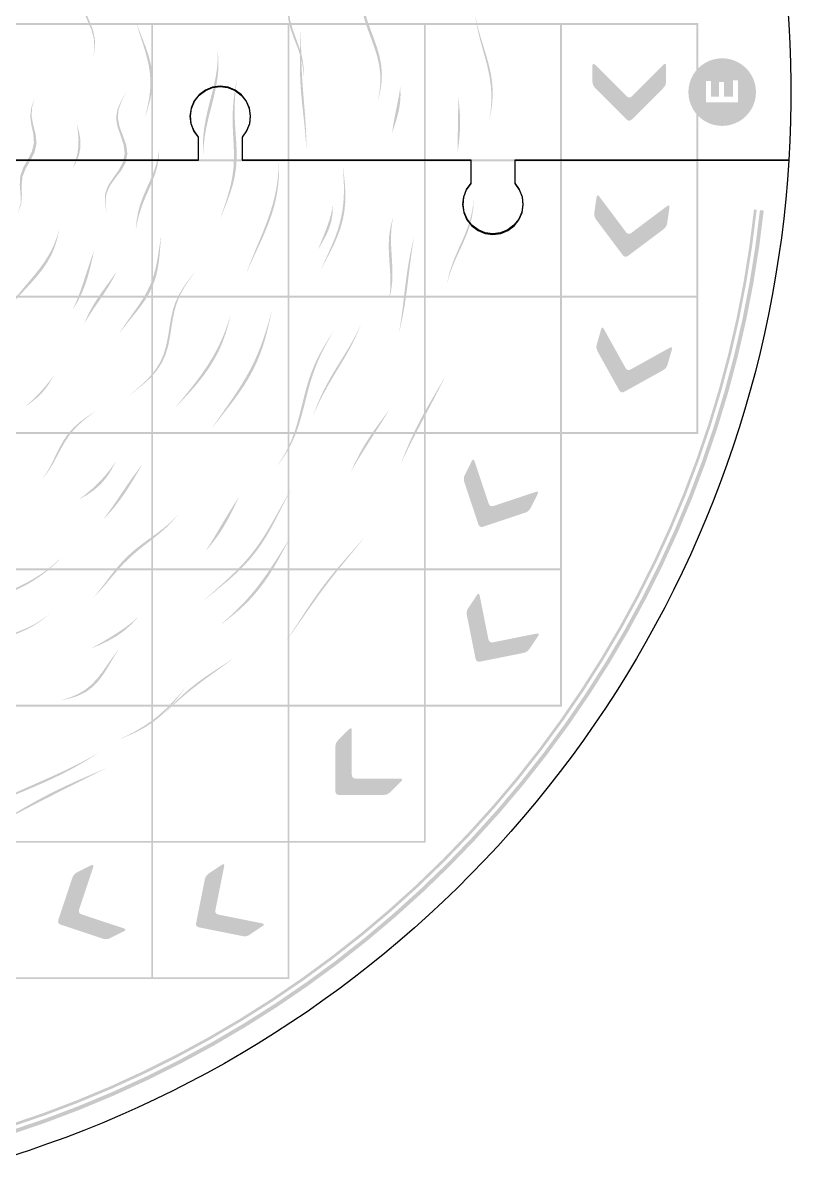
# Model space of a CAD drawing. Header units: millimetres. Extents: x 0 to 382, y 0 to 382.
# Drawn here: x 250.8 to 382.3, y 4.6 to 202.9 of the extents above; entities that cross this region are included whole.
import ezdxf

# ---------------------------------------------------------------- set-up
doc = ezdxf.new("R2010")
doc.units = ezdxf.units.MM
doc.layers.add('CUT', color=1, linetype='Continuous')
doc.layers.add('RASTER', color=7, linetype='Continuous')

msp = doc.modelspace()

# ---------------------------------------------------------------- hatches: boundary and pattern name
at = {"layer": 'RASTER'}
for points in [[(259.557, 214.273), (260.266, 212.829), (260.65, 211.28), (260.768, 209.663), (260.811, 208.042), (260.996, 206.467), (261.43, 204.948), (262.051, 203.456), (262.658, 201.945), (263.034, 200.389), (263.068, 198.788), (262.83, 197.17), (262.812, 197.169), (262.969, 198.777), (262.86, 200.366), (262.424, 201.91), (261.773, 203.407), (261.131, 204.889), (260.698, 206.402), (260.538, 207.975), (260.539, 209.602), (260.482, 211.231), (260.17, 212.799), (259.54, 214.267)], [(308.85, 212.256), (308.758, 210.707), (308.728, 209.177), (308.802, 207.668), (309.002, 206.178), (309.334, 204.703), (309.779, 203.236), (310.302, 201.768), (310.851, 200.293), (311.368, 198.804), (311.798, 197.3), (312.09, 195.782), (312.213, 194.253), (312.152, 192.721), (311.915, 191.19), (311.534, 189.667), (311.515, 189.667), (311.805, 191.19), (311.953, 192.718), (311.934, 194.246), (311.743, 195.769), (311.396, 197.279), (310.929, 198.776), (310.393, 200.258), (309.844, 201.727), (309.341, 203.192), (308.934, 204.658), (308.657, 206.134), (308.525, 207.629), (308.532, 209.147), (308.649, 210.689), (308.831, 212.253)], [(296.307, 208.227), (296.216, 206.596), (296.266, 204.993), (296.513, 203.417), (296.948, 201.859), (297.506, 200.304), (298.078, 198.736), (298.542, 197.149), (298.796, 195.542), (298.785, 193.922), (298.767, 193.921), (298.666, 195.536), (298.314, 197.136), (297.778, 198.715), (297.167, 200.275), (296.61, 201.825), (296.213, 203.383), (296.04, 204.963), (296.087, 206.577), (296.289, 208.224)], [(249.348, 202.974), (273.024, 202.974), (273.024, 202.648), (249.348, 202.648)], [(270.215, 202.918), (270.722, 201.519), (271.27, 200.113), (271.811, 198.692), (272.29, 197.252), (272.66, 195.792), (272.881, 194.315), (272.932, 192.83), (272.811, 191.343), (272.535, 189.863), (272.141, 188.396), (271.676, 186.946), (271.657, 186.947), (272.015, 188.401), (272.311, 189.867), (272.505, 191.342), (272.568, 192.822), (272.487, 194.3), (272.266, 195.769), (271.928, 197.224), (271.507, 198.663), (271.048, 200.088), (270.597, 201.502), (270.197, 202.915)], [(272.698, 202.974), (296.374, 202.974), (296.374, 202.648), (272.698, 202.648)], [(272.698, 202.648), (273.024, 202.648), (273.024, 179.624), (272.698, 179.624)], [(296.048, 202.974), (319.724, 202.974), (319.724, 202.648), (296.048, 202.648)], [(296.048, 202.648), (296.374, 202.648), (296.374, 179.624), (296.048, 179.624)], [(319.398, 202.974), (343.074, 202.974), (343.074, 202.648), (319.398, 202.648)], [(319.398, 202.648), (319.724, 202.648), (319.724, 179.624), (319.398, 179.624)], [(328.239, 204.091), (328.548, 202.644), (328.932, 201.198), (329.367, 199.75), (329.821, 198.296), (330.258, 196.832), (330.644, 195.359), (330.945, 193.877), (331.137, 192.389), (331.202, 190.897), (331.133, 189.405), (330.936, 187.917), (330.626, 186.436), (330.608, 186.437), (330.84, 187.919), (330.964, 189.407), (330.97, 190.897), (330.857, 192.386), (330.635, 193.871), (330.323, 195.35), (329.948, 196.82), (329.541, 198.281), (329.135, 199.736), (328.763, 201.186), (328.451, 202.636), (328.22, 204.089)], [(342.748, 202.974), (366.424, 202.974), (366.424, 202.648), (342.748, 202.648)], [(342.748, 202.648), (343.074, 202.648), (343.074, 179.624), (342.748, 179.624)], [(366.098, 202.648), (366.424, 202.648), (366.424, 179.624), (366.098, 179.624)], [(298.367, 201.828), (298.369, 200.361), (298.377, 198.898), (298.399, 197.438), (298.44, 195.981), (298.503, 194.525), (298.587, 193.069), (298.689, 191.611), (298.804, 190.151), (298.925, 188.687), (299.043, 187.219), (299.147, 185.747), (299.228, 184.272), (299.273, 182.795), (299.275, 181.317), (299.256, 181.319), (299.18, 182.802), (299.062, 184.282), (298.918, 185.759), (298.76, 187.229), (298.602, 188.694), (298.455, 190.154), (298.332, 191.609), (298.238, 193.062), (298.179, 194.514), (298.157, 195.968), (298.17, 197.424), (298.212, 198.886), (298.275, 200.353), (298.349, 201.826)], [(284.113, 198.081), (284.224, 196.596), (284.205, 195.105), (284.064, 193.613), (283.823, 192.125), (283.505, 190.646), (283.143, 189.178), (282.769, 187.722), (282.413, 186.274), (282.102, 184.832), (281.855, 183.392), (281.684, 181.947), (281.591, 180.495), (281.572, 180.497), (281.547, 181.961), (281.606, 183.413), (281.757, 184.856), (281.994, 186.296), (282.304, 187.739), (282.662, 189.189), (283.04, 190.649), (283.403, 192.121), (283.719, 193.603), (283.955, 195.094), (284.086, 196.588), (284.095, 198.08)], [(360.395, 195.778), (360.511, 195.883), (360.612, 195.951), (360.697, 195.981), (360.767, 195.974), (360.821, 195.93), (360.86, 195.848), (360.883, 195.729), (360.89, 195.573), (360.89, 193.004), (360.883, 192.832), (360.86, 192.667), (360.821, 192.508), (360.767, 192.355), (360.697, 192.209), (360.612, 192.069), (360.511, 191.935), (360.395, 191.808), (355.081, 186.494), (354.957, 186.386), (354.834, 186.309), (354.71, 186.262), (354.586, 186.247), (354.462, 186.262), (354.338, 186.309), (354.214, 186.386), (354.091, 186.494), (348.777, 191.808), (348.661, 191.935), (348.56, 192.069), (348.475, 192.209), (348.405, 192.355), (348.351, 192.508), (348.312, 192.667), (348.289, 192.832), (348.281, 193.004), (348.281, 195.573), (348.289, 195.729), (348.312, 195.848), (348.351, 195.93), (348.405, 195.974), (348.475, 195.981), (348.56, 195.951), (348.661, 195.883), (348.777, 195.778), (354.091, 190.464), (354.214, 190.356), (354.338, 190.278), (354.462, 190.232), (354.586, 190.216), (354.71, 190.232), (354.834, 190.278), (354.957, 190.356), (355.081, 190.464)], [(287.324, 193.197), (287.182, 191.71), (287.062, 190.226), (286.993, 188.745), (286.989, 187.263), (287.046, 185.775), (287.144, 184.28), (287.252, 182.777), (287.329, 181.271), (287.336, 179.765), (287.241, 178.268), (287.026, 176.785), (286.689, 175.322), (286.247, 173.881), (285.728, 172.461), (285.173, 171.056), (284.622, 169.658), (284.604, 169.663), (285.067, 171.079), (285.537, 172.499), (285.977, 173.93), (286.35, 175.378), (286.629, 176.844), (286.801, 178.327), (286.869, 179.821), (286.852, 181.32), (286.784, 182.818), (286.701, 184.311), (286.645, 185.797), (286.645, 187.277), (286.719, 188.752), (286.867, 190.228), (287.073, 191.709), (287.306, 193.197)], [(268.331, 191.045), (267.635, 189.572), (267.106, 188.118), (266.979, 186.659), (267.292, 185.166), (267.875, 183.631), (268.42, 182.072), (268.621, 180.532), (268.31, 179.056), (267.529, 177.666), (266.514, 176.342), (265.585, 175.03), (265.007, 173.659), (264.871, 172.184), (265.058, 170.611), (265.04, 170.616), (264.757, 172.214), (264.801, 173.708), (265.296, 175.092), (266.155, 176.413), (267.117, 177.739), (267.863, 179.126), (268.162, 180.595), (267.971, 182.125), (267.458, 183.672), (266.927, 185.195), (266.684, 186.676), (266.895, 188.126), (267.518, 189.574), (268.313, 191.045)], [(315.366, 191.982), (315.412, 190.667), (315.333, 189.353), (315.124, 188.043), (314.8, 186.741), (314.4, 185.449), (313.975, 184.165), (313.956, 184.166), (314.149, 185.461), (314.379, 186.756), (314.64, 188.055), (314.911, 189.359), (315.161, 190.668), (315.348, 191.981)], [(252.734, 190.046), (252.297, 188.546), (252.201, 187.042), (252.489, 185.502), (252.899, 183.927), (253.055, 182.358), (252.727, 180.852), (251.994, 179.427), (251.186, 178.041), (250.648, 176.615), (250.498, 175.093), (250.545, 173.499), (250.435, 171.931), (249.897, 170.493), (249.879, 170.499), (250.311, 171.971), (250.32, 173.566), (250.182, 175.178), (250.258, 176.71), (250.743, 178.138), (251.522, 179.518), (252.253, 180.931), (252.606, 182.422), (252.5, 183.973), (252.163, 185.532), (251.967, 187.057), (252.167, 188.551), (252.715, 190.046)], [(325.332, 190.213), (325.491, 188.641), (325.591, 187.067), (325.613, 185.493), (325.548, 183.922), (325.403, 182.355), (325.193, 180.794), (325.174, 180.796), (325.204, 182.368), (325.218, 183.939), (325.234, 185.509), (325.26, 187.077), (325.292, 188.645), (325.314, 190.213)], [(259.968, 185.597), (260.335, 184.306), (260.564, 183.013), (260.585, 181.734), (260.366, 180.485), (259.916, 179.277), (259.287, 178.112), (259.269, 178.115), (259.726, 179.31), (260.05, 180.534), (260.223, 181.783), (260.247, 183.05), (260.143, 184.325), (259.95, 185.599)], [(274.07, 181.3), (273.993, 179.866), (273.748, 178.454), (273.35, 177.068), (272.836, 175.711), (272.258, 174.375), (271.675, 173.051), (271.139, 171.725), (270.688, 170.385), (270.336, 169.02), (270.074, 167.627), (270.056, 167.633), (270.192, 169.06), (270.429, 170.452), (270.787, 171.81), (271.263, 173.143), (271.824, 174.465), (272.421, 175.789), (272.994, 177.129), (273.484, 178.494), (273.845, 179.886), (274.051, 181.302)], [(249.348, 179.624), (273.024, 179.624), (273.024, 179.298), (249.348, 179.298)], [(272.698, 179.624), (296.374, 179.624), (296.374, 179.298), (272.698, 179.298)], [(272.698, 179.298), (273.024, 179.298), (273.024, 156.274), (272.698, 156.274)], [(294.595, 179.376), (294.615, 177.818), (294.552, 176.265), (294.395, 174.722), (294.139, 173.194), (293.785, 171.684), (293.342, 170.195), (292.82, 168.727), (292.236, 167.279), (291.609, 165.85), (290.96, 164.434), (290.309, 163.027), (289.674, 161.623), (289.07, 160.215), (289.053, 160.221), (289.579, 161.652), (290.14, 163.075), (290.726, 164.497), (291.322, 165.922), (291.91, 167.356), (292.474, 168.803), (292.995, 170.266), (293.457, 171.747), (293.847, 173.245), (294.155, 174.76), (294.378, 176.29), (294.516, 177.83), (294.576, 179.378)], [(296.048, 179.624), (319.724, 179.624), (319.724, 179.298), (296.048, 179.298)], [(296.048, 179.298), (296.374, 179.298), (296.374, 156.274), (296.048, 156.274)], [(319.398, 179.624), (343.074, 179.624), (343.074, 179.298), (319.398, 179.298)], [(319.398, 179.298), (319.724, 179.298), (319.724, 156.274), (319.398, 156.274)], [(342.748, 179.624), (366.424, 179.624), (366.424, 179.298), (342.748, 179.298)], [(342.748, 179.298), (343.074, 179.298), (343.074, 156.274), (342.748, 156.274)], [(366.098, 179.298), (366.424, 179.298), (366.424, 156.274), (366.098, 156.274)], [(305.548, 178.333), (305.737, 176.798), (305.887, 175.259), (305.962, 173.722), (305.934, 172.194), (305.784, 170.682), (305.5, 169.192), (305.085, 167.73), (304.553, 166.296), (303.925, 164.889), (303.234, 163.507), (302.512, 162.141), (301.795, 160.784), (301.777, 160.789), (302.407, 162.168), (303.048, 163.553), (303.67, 164.949), (304.243, 166.363), (304.741, 167.8), (305.144, 169.261), (305.438, 170.744), (305.622, 172.246), (305.703, 173.761), (305.698, 175.285), (305.63, 176.812), (305.529, 178.335)], [(327.932, 172.667), (327.856, 171.176), (327.634, 169.705), (327.266, 168.259), (326.773, 166.837), (326.188, 165.438), (325.555, 164.056), (324.921, 162.681), (324.331, 161.304), (323.821, 159.915), (323.413, 158.504), (323.395, 158.508), (323.716, 159.939), (324.148, 161.345), (324.675, 162.734), (325.268, 164.114), (325.886, 165.495), (326.485, 166.889), (327.018, 168.3), (327.448, 169.734), (327.75, 171.192), (327.914, 172.669)], [(360.993, 171.56), (361.123, 171.647), (361.232, 171.7), (361.321, 171.718), (361.389, 171.701), (361.436, 171.65), (361.463, 171.563), (361.469, 171.442), (361.455, 171.286), (361.091, 168.744), (361.059, 168.575), (361.013, 168.414), (360.952, 168.262), (360.877, 168.119), (360.787, 167.984), (360.683, 167.857), (360.565, 167.739), (360.432, 167.63), (354.42, 163.121), (354.282, 163.031), (354.148, 162.972), (354.019, 162.944), (353.895, 162.946), (353.774, 162.979), (353.658, 163.042), (353.546, 163.136), (353.439, 163.261), (348.93, 169.273), (348.833, 169.415), (348.753, 169.562), (348.688, 169.712), (348.64, 169.867), (348.608, 170.025), (348.592, 170.188), (348.592, 170.356), (348.609, 170.527), (348.972, 173.07), (349.002, 173.223), (349.042, 173.338), (349.092, 173.413), (349.152, 173.45), (349.222, 173.447), (349.302, 173.404), (349.392, 173.323), (349.492, 173.203), (354.001, 167.191), (354.108, 167.066), (354.219, 166.972), (354.335, 166.908), (354.456, 166.875), (354.581, 166.873), (354.71, 166.902), (354.843, 166.961), (354.981, 167.051)], [(376.415, 170.981), (375.627, 164.722), (374.627, 158.493), (373.417, 152.301), (371.999, 146.154), (370.373, 140.058), (368.541, 134.021), (366.506, 128.049), (364.271, 122.15), (361.837, 116.33), (359.207, 110.595), (356.385, 104.953), (353.373, 99.409), (350.176, 93.971), (346.796, 88.643), (343.238, 83.434), (339.505, 78.347), (335.603, 73.39), (331.535, 68.568), (327.306, 63.887), (322.921, 59.351), (318.385, 54.966), (313.704, 50.737), (308.882, 46.669), (303.925, 42.767), (298.838, 39.034), (293.629, 35.476), (288.301, 32.096), (282.863, 28.899), (277.319, 25.887), (271.677, 23.065), (265.942, 20.435), (260.122, 18.001), (254.223, 15.766), (248.251, 13.731), (242.214, 11.899), (236.118, 10.273), (229.971, 8.855), (223.779, 7.645), (217.55, 6.645), (211.291, 5.857), (211.241, 6.321), (217.484, 7.107), (223.698, 8.104), (229.874, 9.311), (236.006, 10.727), (242.086, 12.349), (248.108, 14.175), (254.065, 16.205), (259.949, 18.435), (265.755, 20.863), (271.475, 23.486), (277.103, 26.301), (282.633, 29.305), (288.058, 32.495), (293.372, 35.866), (298.568, 39.415), (303.642, 43.138), (308.587, 47.031), (313.397, 51.089), (318.067, 55.307), (322.591, 59.681), (326.965, 64.205), (331.183, 68.875), (335.241, 73.685), (339.134, 78.63), (342.857, 83.704), (346.406, 88.9), (349.777, 94.214), (352.967, 99.639), (355.971, 105.169), (358.786, 110.797), (361.409, 116.517), (363.837, 122.323), (366.067, 128.207), (368.097, 134.164), (369.923, 140.186), (371.545, 146.266), (372.961, 152.398), (374.168, 158.574), (375.165, 164.788), (375.951, 171.031)], [(377.623, 170.85), (376.829, 164.55), (375.823, 158.28), (374.605, 152.048), (373.177, 145.861), (371.54, 139.725), (369.697, 133.649), (367.649, 127.638), (365.399, 121.7), (362.949, 115.842), (360.302, 110.07), (357.461, 104.391), (354.43, 98.811), (351.212, 93.337), (347.81, 87.976), (344.229, 82.732), (340.472, 77.613), (336.544, 72.623), (332.45, 67.77), (328.193, 63.058), (323.78, 58.492), (319.214, 54.079), (314.502, 49.822), (309.649, 45.728), (304.659, 41.8), (299.54, 38.043), (294.296, 34.462), (288.935, 31.06), (283.461, 27.842), (277.881, 24.811), (272.202, 21.97), (266.43, 19.323), (260.572, 16.873), (254.634, 14.623), (248.623, 12.575), (242.547, 10.732), (236.411, 9.095), (230.224, 7.667), (223.992, 6.449), (217.722, 5.443), (211.422, 4.649), (211.352, 5.299), (217.63, 6.09), (223.878, 7.093), (230.088, 8.306), (236.254, 9.73), (242.368, 11.36), (248.423, 13.197), (254.412, 15.238), (260.33, 17.481), (266.167, 19.922), (271.919, 22.56), (277.579, 25.39), (283.139, 28.411), (288.594, 31.618), (293.937, 35.008), (299.162, 38.577), (304.264, 42.321), (309.236, 46.235), (314.072, 50.315), (318.768, 54.556), (323.318, 58.954), (327.716, 63.504), (331.957, 68.2), (336.037, 73.036), (339.951, 78.008), (343.695, 83.11), (347.264, 88.335), (350.654, 93.678), (353.861, 99.133), (356.882, 104.693), (359.712, 110.353), (362.35, 116.105), (364.791, 121.942), (367.034, 127.86), (369.075, 133.849), (370.912, 139.904), (372.542, 146.018), (373.966, 152.184), (375.179, 158.394), (376.182, 164.642), (376.973, 170.92)], [(303.825, 171.631), (303.762, 170.322), (303.549, 169.038), (303.172, 167.788), (302.644, 166.574), (302.002, 165.392), (301.303, 164.233), (301.284, 164.237), (301.785, 165.442), (302.281, 166.654), (302.754, 167.875), (303.184, 169.11), (303.543, 170.362), (303.806, 171.634)], [(314.108, 169.58), (313.875, 168.092), (313.777, 166.576), (313.79, 165.032), (313.871, 163.464), (313.968, 161.882), (314.025, 160.298), (313.987, 158.729), (313.811, 157.188), (313.469, 155.69), (313.451, 155.695), (313.642, 157.235), (313.683, 158.809), (313.62, 160.4), (313.509, 161.991), (313.411, 163.568), (313.382, 165.119), (313.469, 166.638), (313.702, 168.124), (314.089, 169.583)], [(256.916, 167.506), (256.616, 166.04), (256.179, 164.618), (255.597, 163.254), (254.876, 161.952), (254.033, 160.715), (253.095, 159.537), (252.095, 158.406), (251.071, 157.306), (250.058, 156.217), (249.084, 155.119), (248.171, 153.993), (248.155, 154.004), (248.956, 155.198), (249.825, 156.355), (250.749, 157.488), (251.705, 158.615), (252.667, 159.755), (253.601, 160.924), (254.474, 162.137), (255.257, 163.401), (255.929, 164.721), (256.476, 166.094), (256.899, 167.512)], [(274.408, 166.532), (274.289, 165.104), (274.179, 163.663), (274.033, 162.222), (273.81, 160.799), (273.474, 159.409), (273.006, 158.066), (272.399, 156.779), (271.668, 155.55), (270.837, 154.372), (269.945, 153.233), (269.033, 152.115), (268.142, 150.998), (267.305, 149.861), (267.289, 149.87), (268.03, 151.056), (268.83, 152.217), (269.661, 153.37), (270.486, 154.534), (271.268, 155.726), (271.974, 156.959), (272.577, 158.239), (273.067, 159.566), (273.447, 160.932), (273.736, 162.326), (273.964, 163.734), (274.169, 165.142), (274.39, 166.537)], [(317.704, 166.18), (317.465, 164.732), (317.252, 163.277), (317.058, 161.814), (316.875, 160.346), (316.695, 158.873), (316.509, 157.397), (316.307, 155.921), (316.081, 154.447), (315.822, 152.978), (315.525, 151.517), (315.184, 150.066), (315.167, 150.072), (315.416, 151.552), (315.628, 153.037), (315.815, 154.525), (315.99, 156.01), (316.164, 157.49), (316.35, 158.962), (316.555, 160.424), (316.788, 161.877), (317.053, 163.321), (317.353, 164.756), (317.686, 166.184)], [(262.892, 163.907), (262.564, 162.422), (262.218, 160.935), (261.819, 159.46), (261.341, 158.012), (260.767, 156.603), (260.089, 155.244), (259.315, 153.936), (259.298, 153.945), (259.912, 155.336), (260.457, 156.757), (260.956, 158.194), (261.43, 159.634), (261.899, 161.07), (262.378, 162.497), (262.874, 163.914)], [(266.783, 160.415), (266.108, 159.081), (265.356, 157.786), (264.546, 156.524), (263.704, 155.286), (262.86, 154.057), (262.042, 152.823), (261.269, 151.568), (261.253, 151.578), (261.853, 152.925), (262.531, 154.228), (263.294, 155.489), (264.131, 156.72), (265.017, 157.938), (265.911, 159.165), (266.766, 160.422)], [(280.145, 160.285), (279.253, 159.02), (278.413, 157.749), (277.686, 156.443), (277.106, 155.082), (276.678, 153.656), (276.372, 152.166), (276.135, 150.633), (275.895, 149.084), (275.58, 147.558), (275.125, 146.091), (274.489, 144.715), (273.657, 143.448), (272.647, 142.291), (271.504, 141.226), (270.292, 140.221), (269.082, 139.233), (269.066, 139.244), (270.22, 140.268), (271.377, 141.305), (272.468, 142.398), (273.431, 143.579), (274.224, 144.863), (274.83, 146.249), (275.265, 147.72), (275.572, 149.244), (275.815, 150.785), (276.067, 152.306), (276.4, 153.777), (276.866, 155.183), (277.492, 156.521), (278.273, 157.802), (279.173, 159.049), (280.128, 160.291)], [(249.348, 156.274), (273.024, 156.274), (273.024, 155.948), (249.348, 155.948)], [(272.698, 156.274), (296.374, 156.274), (296.374, 155.948), (272.698, 155.948)], [(272.698, 155.948), (273.024, 155.948), (273.024, 132.924), (272.698, 132.924)], [(296.048, 156.274), (319.724, 156.274), (319.724, 155.948), (296.048, 155.948)], [(296.048, 155.948), (296.374, 155.948), (296.374, 132.924), (296.048, 132.924)], [(319.398, 156.274), (343.074, 156.274), (343.074, 155.948), (319.398, 155.948)], [(319.398, 155.948), (319.724, 155.948), (319.724, 132.924), (319.398, 132.924)], [(342.748, 156.274), (366.424, 156.274), (366.424, 155.948), (342.748, 155.948)], [(342.748, 155.948), (343.074, 155.948), (343.074, 132.924), (342.748, 132.924)], [(366.098, 155.948), (366.424, 155.948), (366.424, 132.924), (366.098, 132.924)], [(286.247, 152.771), (285.887, 151.262), (285.45, 149.778), (284.928, 148.327), (284.314, 146.915), (283.609, 145.546), (282.815, 144.224), (281.941, 142.948), (280.997, 141.716), (279.999, 140.523), (278.962, 139.363), (277.903, 138.226), (276.84, 137.103), (276.825, 137.113), (277.794, 138.293), (278.764, 139.479), (279.724, 140.68), (280.661, 141.901), (281.565, 143.148), (282.423, 144.425), (283.227, 145.735), (283.967, 147.08), (284.64, 148.459), (285.24, 149.87), (285.769, 151.311), (286.23, 152.778)], [(293.316, 153.462), (293, 151.987), (292.657, 150.517), (292.272, 149.057), (291.832, 147.615), (291.326, 146.197), (290.749, 144.809), (290.098, 143.455), (289.374, 142.136), (288.586, 140.853), (287.742, 139.603), (286.855, 138.382), (285.94, 137.182), (285.011, 135.998), (284.081, 134.82), (283.164, 133.64), (283.148, 133.65), (283.986, 134.878), (284.837, 136.1), (285.695, 137.322), (286.548, 138.551), (287.383, 139.794), (288.191, 141.057), (288.959, 142.343), (289.679, 143.656), (290.346, 144.996), (290.955, 146.363), (291.509, 147.754), (292.012, 149.165), (292.471, 150.591), (292.895, 152.028), (293.298, 153.468)], [(308.557, 151.206), (308.016, 149.854), (307.403, 148.53), (306.73, 147.232), (306.012, 145.955), (305.266, 144.695), (304.508, 143.446), (303.757, 142.199), (303.027, 140.948), (302.329, 139.685), (301.672, 138.406), (301.057, 137.108), (300.482, 135.788), (300.465, 135.797), (300.968, 137.151), (301.515, 138.481), (302.114, 139.785), (302.765, 141.065), (303.466, 142.326), (304.206, 143.573), (304.971, 144.815), (305.745, 146.06), (306.508, 147.316), (307.24, 148.59), (307.923, 149.887), (308.54, 151.212)], [(361.447, 147.303), (361.587, 147.372), (361.703, 147.41), (361.793, 147.416), (361.858, 147.39), (361.898, 147.332), (361.913, 147.243), (361.902, 147.122), (361.867, 146.97), (361.161, 144.5), (361.106, 144.337), (361.039, 144.184), (360.958, 144.042), (360.864, 143.91), (360.756, 143.788), (360.636, 143.677), (360.503, 143.577), (360.356, 143.486), (353.787, 139.837), (353.638, 139.767), (353.498, 139.726), (353.366, 139.716), (353.243, 139.735), (353.128, 139.784), (353.022, 139.862), (352.924, 139.971), (352.835, 140.109), (349.185, 146.678), (349.108, 146.832), (349.048, 146.988), (349.005, 147.146), (348.978, 147.306), (348.968, 147.468), (348.974, 147.631), (348.997, 147.797), (349.037, 147.964), (349.743, 150.434), (349.793, 150.582), (349.848, 150.69), (349.908, 150.758), (349.972, 150.786), (350.041, 150.773), (350.115, 150.721), (350.193, 150.628), (350.275, 150.495), (353.925, 143.926), (354.014, 143.788), (354.112, 143.679), (354.218, 143.601), (354.333, 143.552), (354.457, 143.532), (354.588, 143.543), (354.729, 143.583), (354.878, 143.654)], [(303.857, 150.04), (303.078, 148.695), (302.339, 147.34), (301.659, 145.967), (301.048, 144.567), (300.509, 143.137), (300.035, 141.674), (299.613, 140.183), (299.221, 138.669), (298.837, 137.143), (298.431, 135.618), (297.979, 134.108), (297.455, 132.628), (296.841, 131.192), (296.125, 129.811), (295.301, 128.492), (294.372, 127.238), (294.356, 127.248), (295.219, 128.541), (295.979, 129.896), (296.636, 131.308), (297.196, 132.771), (297.675, 134.27), (298.093, 135.793), (298.476, 137.323), (298.852, 138.848), (299.248, 140.354), (299.688, 141.832), (300.193, 143.275), (300.776, 144.683), (301.44, 146.056), (302.182, 147.402), (302.989, 148.728), (303.84, 150.047)], [(255.925, 142.477), (255.362, 141.46), (254.717, 140.501), (253.98, 139.614), (253.153, 138.804), (252.244, 138.068), (251.275, 137.395), (251.261, 137.408), (252.123, 138.174), (252.951, 138.975), (253.747, 139.806), (254.51, 140.666), (255.235, 141.558), (255.91, 142.488)], [(322.894, 142.104), (322.237, 140.775), (321.566, 139.456), (320.885, 138.143), (320.198, 136.836), (319.51, 135.532), (318.824, 134.23), (318.145, 132.927), (317.475, 131.621), (316.818, 130.31), (316.176, 128.993), (315.549, 127.667), (315.533, 127.675), (316.07, 129.045), (316.63, 130.401), (317.217, 131.742), (317.836, 133.068), (318.488, 134.379), (319.173, 135.678), (319.885, 136.967), (320.621, 138.251), (321.371, 139.533), (322.127, 140.818), (322.877, 142.11)], [(263.068, 136.421), (261.879, 135.509), (260.74, 134.572), (259.695, 133.567), (258.765, 132.47), (257.946, 131.272), (257.209, 129.99), (256.508, 128.66), (255.785, 127.332), (254.987, 126.062), (254.071, 124.899), (254.058, 124.913), (254.905, 126.146), (255.638, 127.477), (256.307, 128.852), (256.973, 130.209), (257.695, 131.498), (258.522, 132.681), (259.483, 133.745), (260.58, 134.702), (261.787, 135.582), (263.054, 136.433)], [(313.443, 136.661), (312.634, 135.338), (311.812, 134.026), (310.982, 132.723), (310.151, 131.425), (309.324, 130.128), (308.512, 128.828), (307.722, 127.518), (306.962, 126.193), (306.946, 126.202), (307.585, 127.593), (308.271, 128.956), (309.013, 130.289), (309.813, 131.594), (310.668, 132.876), (311.566, 134.143), (312.492, 135.403), (313.426, 136.668)], [(249.348, 132.924), (273.024, 132.924), (273.024, 132.598), (249.348, 132.598)], [(272.698, 132.924), (296.374, 132.924), (296.374, 132.598), (272.698, 132.598)], [(296.048, 132.924), (319.724, 132.924), (319.724, 132.598), (296.048, 132.598)], [(319.398, 132.924), (343.074, 132.924), (343.074, 132.598), (319.398, 132.598)], [(342.748, 132.924), (366.424, 132.924), (366.424, 132.598), (342.748, 132.598)], [(272.698, 132.598), (273.024, 132.598), (273.024, 109.574), (272.698, 109.574)], [(296.048, 132.598), (296.374, 132.598), (296.374, 109.574), (296.048, 109.574)], [(319.398, 132.598), (319.724, 132.598), (319.724, 109.574), (319.398, 109.574)], [(342.748, 132.598), (343.074, 132.598), (343.074, 109.574), (342.748, 109.574)], [(266.562, 127.745), (265.862, 126.391), (265.037, 125.134), (264.067, 124.003), (262.95, 123.008), (261.705, 122.144), (260.367, 121.386), (260.353, 121.399), (261.544, 122.301), (262.677, 123.267), (263.75, 124.295), (264.757, 125.385), (265.692, 126.538), (266.548, 127.757)], [(271.182, 127.356), (270.439, 126.115), (269.696, 124.866), (268.935, 123.623), (268.142, 122.4), (267.303, 121.211), (266.411, 120.065), (265.463, 118.968), (264.46, 117.923), (264.447, 117.936), (265.334, 119.093), (266.182, 120.282), (267.003, 121.487), (267.814, 122.693), (268.628, 123.89), (269.454, 125.069), (270.3, 126.229), (271.167, 127.367)], [(338.508, 122.64), (338.659, 122.682), (338.779, 122.697), (338.869, 122.687), (338.928, 122.649), (338.956, 122.585), (338.954, 122.495), (338.922, 122.378), (338.859, 122.235), (337.71, 119.937), (337.626, 119.787), (337.532, 119.649), (337.426, 119.524), (337.309, 119.412), (337.181, 119.312), (337.043, 119.225), (336.893, 119.151), (336.732, 119.089), (329.603, 116.713), (329.444, 116.671), (329.299, 116.658), (329.167, 116.671), (329.049, 116.713), (328.946, 116.782), (328.856, 116.879), (328.779, 117.004), (328.717, 117.156), (326.341, 124.285), (326.294, 124.451), (326.263, 124.615), (326.25, 124.778), (326.253, 124.94), (326.273, 125.101), (326.309, 125.261), (326.362, 125.419), (326.432, 125.576), (327.581, 127.874), (327.658, 128.01), (327.732, 128.106), (327.803, 128.162), (327.871, 128.177), (327.937, 128.152), (327.999, 128.087), (328.059, 127.982), (328.116, 127.836), (330.492, 120.706), (330.555, 120.554), (330.631, 120.429), (330.721, 120.333), (330.825, 120.263), (330.942, 120.222), (331.074, 120.208), (331.219, 120.222), (331.378, 120.263)], [(296.643, 123.022), (295.928, 121.694), (295.234, 120.347), (294.547, 118.989), (293.852, 117.632), (293.13, 116.288), (292.366, 114.968), (291.547, 113.686), (290.665, 112.45), (289.714, 111.266), (288.698, 110.137), (287.623, 109.06), (286.5, 108.028), (285.343, 107.032), (284.169, 106.059), (282.992, 105.095), (281.828, 104.125), (281.815, 104.138), (282.929, 105.154), (284.056, 106.162), (285.185, 107.174), (286.3, 108.203), (287.387, 109.26), (288.435, 110.355), (289.433, 111.494), (290.376, 112.678), (291.261, 113.907), (292.093, 115.174), (292.881, 116.471), (293.636, 117.787), (294.373, 119.111), (295.108, 120.433), (295.855, 121.742), (296.627, 123.032)], [(287.678, 121.711), (287.025, 120.314), (286.347, 118.926), (285.623, 117.565), (284.838, 116.243), (283.984, 114.971), (283.063, 113.751), (282.082, 112.579), (282.068, 112.592), (282.896, 113.892), (283.691, 115.212), (284.472, 116.536), (285.253, 117.852), (286.045, 119.155), (286.849, 120.444), (287.663, 121.722)], [(277.16, 118.572), (276.141, 117.409), (275.028, 116.33), (273.843, 115.321), (272.619, 114.355), (271.393, 113.402), (270.193, 112.429), (269.043, 111.412), (267.951, 110.338), (266.911, 109.207), (265.904, 108.033), (264.904, 106.843), (263.879, 105.672), (262.803, 104.554), (262.791, 104.568), (263.802, 105.763), (264.763, 107.004), (265.705, 108.254), (266.663, 109.475), (267.667, 110.637), (268.738, 111.725), (269.884, 112.737), (271.096, 113.689), (272.354, 114.606), (273.623, 115.522), (274.868, 116.473), (276.051, 117.487), (277.146, 118.584)], [(296.468, 114.703), (295.762, 113.409), (295.056, 112.11), (294.335, 110.815), (293.587, 109.535), (292.8, 108.282), (291.962, 107.065), (291.068, 105.893), (290.113, 104.77), (289.099, 103.7), (288.029, 102.682), (286.912, 101.712), (285.758, 100.782), (284.58, 99.882), (284.566, 99.895), (285.669, 100.867), (286.75, 101.864), (287.8, 102.891), (288.815, 103.954), (289.789, 105.053), (290.721, 106.188), (291.613, 107.356), (292.467, 108.553), (293.29, 109.772), (294.091, 111.005), (294.878, 112.245), (295.663, 113.483), (296.453, 114.714)], [(309.111, 114.741), (308.137, 113.511), (307.149, 112.295), (306.156, 111.085), (305.167, 109.876), (304.19, 108.661), (303.229, 107.436), (302.287, 106.198), (301.364, 104.944), (300.457, 103.677), (299.56, 102.4), (298.665, 101.116), (297.766, 99.833), (296.852, 98.558), (295.915, 97.299), (295.901, 97.311), (296.791, 98.611), (297.659, 99.925), (298.516, 101.241), (299.374, 102.551), (300.244, 103.848), (301.133, 105.125), (302.048, 106.38), (302.994, 107.612), (303.969, 108.822), (304.972, 110.015), (305.996, 111.197), (307.032, 112.374), (308.069, 113.557), (309.095, 114.751)], [(257.301, 111.395), (256.283, 110.361), (255.207, 109.394), (254.073, 108.498), (252.883, 107.677), (251.642, 106.928), (250.357, 106.249), (249.038, 105.629), (247.694, 105.058), (246.335, 104.524), (244.973, 104.012), (243.615, 103.506), (242.27, 102.992), (240.944, 102.458), (239.642, 101.892), (238.364, 101.286), (238.355, 101.303), (239.602, 101.965), (240.873, 102.585), (242.169, 103.167), (243.486, 103.72), (244.821, 104.257), (246.166, 104.79), (247.514, 105.333), (248.854, 105.901), (250.177, 106.507), (251.474, 107.163), (252.734, 107.878), (253.95, 108.659), (255.117, 109.508), (256.23, 110.426), (257.289, 111.409)], [(249.348, 109.574), (273.024, 109.574), (273.024, 109.248), (249.348, 109.248)], [(272.698, 109.574), (296.374, 109.574), (296.374, 109.248), (272.698, 109.248)], [(272.698, 109.248), (273.024, 109.248), (273.024, 86.224), (272.698, 86.224)], [(296.048, 109.574), (319.724, 109.574), (319.724, 109.248), (296.048, 109.248)], [(296.048, 109.248), (296.374, 109.248), (296.374, 86.224), (296.048, 86.224)], [(319.398, 109.574), (343.074, 109.574), (343.074, 109.248), (319.398, 109.248)], [(319.398, 109.248), (319.724, 109.248), (319.724, 86.224), (319.398, 86.224)], [(342.748, 109.248), (343.074, 109.248), (343.074, 86.224), (342.748, 86.224)], [(338.644, 98.376), (338.799, 98.399), (338.92, 98.399), (339.008, 98.378), (339.062, 98.333), (339.083, 98.266), (339.07, 98.177), (339.023, 98.065), (338.943, 97.93), (337.518, 95.793), (337.416, 95.654), (337.305, 95.53), (337.184, 95.419), (337.055, 95.322), (336.916, 95.239), (336.767, 95.17), (336.609, 95.114), (336.442, 95.073), (329.073, 93.599), (328.91, 93.578), (328.764, 93.582), (328.635, 93.612), (328.524, 93.668), (328.429, 93.749), (328.352, 93.857), (328.292, 93.99), (328.249, 94.149), (326.775, 101.518), (326.749, 101.688), (326.739, 101.855), (326.746, 102.018), (326.769, 102.179), (326.809, 102.336), (326.865, 102.489), (326.938, 102.64), (327.026, 102.787), (328.451, 104.925), (328.544, 105.05), (328.63, 105.137), (328.707, 105.183), (328.777, 105.19), (328.839, 105.157), (328.893, 105.085), (328.939, 104.972), (328.977, 104.82), (330.451, 97.452), (330.494, 97.293), (330.554, 97.16), (330.631, 97.052), (330.726, 96.971), (330.837, 96.915), (330.966, 96.885), (331.112, 96.881), (331.275, 96.902)], [(255.154, 101.62), (253.967, 100.653), (252.694, 99.807), (251.342, 99.081), (249.928, 98.461), (248.474, 97.919), (247.003, 97.421), (245.541, 96.926), (244.106, 96.399), (242.713, 95.809), (241.367, 95.137), (240.067, 94.376), (238.802, 93.537), (237.558, 92.642), (236.316, 91.724), (235.056, 90.823), (235.049, 90.84), (236.28, 91.802), (237.494, 92.777), (238.711, 93.724), (239.95, 94.607), (241.229, 95.4), (242.558, 96.095), (243.94, 96.695), (245.371, 97.22), (246.837, 97.7), (248.318, 98.173), (249.79, 98.679), (251.229, 99.256), (252.61, 99.931), (253.918, 100.723), (255.144, 101.636)], [(270.394, 101.134), (269.303, 99.967), (268.112, 98.914), (266.814, 97.989), (265.423, 97.187), (263.962, 96.486), (262.467, 95.845), (262.456, 95.86), (263.838, 96.647), (265.213, 97.453), (266.57, 98.29), (267.895, 99.174), (269.171, 100.122), (270.382, 101.148)], [(267.114, 95.604), (266.282, 94.333), (265.488, 92.993), (264.671, 91.66), (263.775, 90.414), (262.754, 89.324), (261.586, 88.437), (260.27, 87.767), (258.83, 87.296), (257.309, 86.97), (257.299, 86.986), (258.742, 87.431), (260.111, 88.005), (261.372, 88.749), (262.508, 89.674), (263.524, 90.761), (264.446, 91.964), (265.315, 93.221), (266.183, 94.46), (267.102, 95.619)], [(286.627, 94.03), (285.435, 93.134), (284.23, 92.256), (283.024, 91.386), (281.826, 90.514), (280.644, 89.628), (279.484, 88.721), (278.348, 87.787), (277.238, 86.822), (276.151, 85.828), (275.082, 84.808), (275.07, 84.823), (276.083, 85.913), (277.117, 86.969), (278.183, 87.982), (279.29, 88.946), (280.438, 89.861), (281.627, 90.734), (282.851, 91.574), (284.1, 92.395), (285.359, 93.212), (286.613, 94.043)], [(278.529, 89.087), (277.547, 87.8), (276.53, 86.544), (275.451, 85.352), (274.293, 84.252), (273.049, 83.26), (271.718, 82.383), (270.312, 81.613), (268.851, 80.93), (267.357, 80.306), (267.346, 80.322), (268.783, 81.026), (270.193, 81.778), (271.558, 82.599), (272.865, 83.502), (274.107, 84.491), (275.283, 85.563), (276.4, 86.702), (277.472, 87.89), (278.517, 89.102)], [(249.348, 86.224), (273.024, 86.224), (273.024, 85.898), (249.348, 85.898)], [(272.698, 86.224), (296.374, 86.224), (296.374, 85.898), (272.698, 85.898)], [(272.698, 85.898), (273.024, 85.898), (273.024, 62.874), (272.698, 62.874)], [(296.048, 86.224), (319.724, 86.224), (319.724, 85.898), (296.048, 85.898)], [(296.048, 85.898), (296.374, 85.898), (296.374, 62.874), (296.048, 62.874)], [(319.398, 86.224), (343.074, 86.224), (343.074, 85.898), (319.398, 85.898)], [(319.398, 85.898), (319.724, 85.898), (319.724, 62.874), (319.398, 62.874)], [(315.276, 73.56), (315.432, 73.553), (315.551, 73.53), (315.633, 73.491), (315.677, 73.437), (315.684, 73.367), (315.654, 73.282), (315.586, 73.181), (315.481, 73.065), (313.665, 71.249), (313.538, 71.133), (313.404, 71.032), (313.264, 70.947), (313.118, 70.877), (312.965, 70.823), (312.806, 70.785), (312.641, 70.761), (312.469, 70.754), (304.954, 70.754), (304.79, 70.765), (304.648, 70.797), (304.527, 70.852), (304.429, 70.929), (304.352, 71.027), (304.297, 71.148), (304.264, 71.29), (304.254, 71.454), (304.254, 78.969), (304.261, 79.141), (304.285, 79.306), (304.323, 79.466), (304.377, 79.618), (304.447, 79.765), (304.532, 79.904), (304.633, 80.038), (304.749, 80.165), (306.565, 81.981), (306.681, 82.086), (306.782, 82.154), (306.867, 82.184), (306.937, 82.177), (306.991, 82.133), (307.029, 82.051), (307.053, 81.932), (307.06, 81.776), (307.06, 74.261), (307.071, 74.097), (307.104, 73.955), (307.159, 73.834), (307.236, 73.736), (307.334, 73.659), (307.454, 73.604), (307.597, 73.571), (307.761, 73.56)], [(263.539, 77.87), (262.212, 77.018), (260.862, 76.203), (259.489, 75.427), (258.097, 74.687), (256.686, 73.981), (255.262, 73.305), (253.825, 72.656), (252.38, 72.028), (250.93, 71.416), (249.477, 70.816), (248.023, 70.221), (246.571, 69.629), (245.121, 69.034), (243.674, 68.435), (243.667, 68.453), (245.08, 69.127), (246.496, 69.792), (247.917, 70.447), (249.342, 71.093), (250.772, 71.731), (252.207, 72.365), (253.643, 72.999), (255.08, 73.638), (256.515, 74.288), (257.943, 74.954), (259.362, 75.642), (260.769, 76.357), (262.159, 77.103), (263.529, 77.885)], [(264.902, 75.281), (263.578, 74.612), (262.254, 73.949), (260.931, 73.288), (259.61, 72.629), (258.292, 71.97), (256.976, 71.309), (255.663, 70.646), (254.353, 69.978), (253.046, 69.306), (251.741, 68.628), (250.438, 67.945), (249.137, 67.256), (247.836, 66.562), (246.535, 65.863), (246.528, 65.88), (247.791, 66.661), (249.055, 67.432), (250.321, 68.188), (251.593, 68.928), (252.873, 69.646), (254.163, 70.343), (255.464, 71.017), (256.778, 71.67), (258.105, 72.303), (259.443, 72.918), (260.794, 73.521), (262.153, 74.114), (263.52, 74.704), (264.892, 75.296)], [(249.348, 62.874), (273.024, 62.874), (273.024, 62.548), (249.348, 62.548)], [(272.698, 62.874), (296.374, 62.874), (296.374, 62.548), (272.698, 62.548)], [(272.698, 62.548), (273.024, 62.548), (273.024, 39.524), (272.698, 39.524)], [(296.048, 62.874), (319.724, 62.874), (319.724, 62.548), (296.048, 62.548)], [(296.048, 62.548), (296.374, 62.548), (296.374, 39.524), (296.048, 39.524)], [(267.936, 47.916), (268.082, 47.859), (268.187, 47.799), (268.252, 47.737), (268.277, 47.672), (268.262, 47.603), (268.206, 47.532), (268.11, 47.458), (267.974, 47.381), (265.676, 46.233), (265.519, 46.163), (265.361, 46.109), (265.201, 46.073), (265.04, 46.053), (264.878, 46.05), (264.715, 46.063), (264.551, 46.094), (264.385, 46.141), (257.256, 48.517), (257.104, 48.579), (256.979, 48.656), (256.882, 48.746), (256.813, 48.849), (256.771, 48.967), (256.757, 49.099), (256.771, 49.244), (256.813, 49.403), (259.189, 56.533), (259.251, 56.693), (259.325, 56.843), (259.412, 56.982), (259.512, 57.109), (259.624, 57.226), (259.749, 57.332), (259.887, 57.427), (260.037, 57.51), (262.335, 58.659), (262.478, 58.722), (262.595, 58.755), (262.685, 58.756), (262.749, 58.728), (262.787, 58.669), (262.797, 58.579), (262.782, 58.459), (262.74, 58.308), (260.363, 51.178), (260.322, 51.019), (260.308, 50.874), (260.322, 50.742), (260.363, 50.625), (260.432, 50.521), (260.529, 50.431), (260.654, 50.355), (260.806, 50.292)], [(291.62, 48.777), (291.772, 48.739), (291.885, 48.693), (291.957, 48.639), (291.99, 48.577), (291.983, 48.507), (291.937, 48.43), (291.85, 48.345), (291.724, 48.251), (289.587, 46.827), (289.44, 46.738), (289.289, 46.665), (289.136, 46.609), (288.978, 46.569), (288.818, 46.546), (288.655, 46.54), (288.488, 46.549), (288.318, 46.575), (280.949, 48.049), (280.79, 48.092), (280.657, 48.152), (280.549, 48.229), (280.468, 48.324), (280.412, 48.436), (280.382, 48.564), (280.378, 48.71), (280.399, 48.873), (281.873, 56.242), (281.914, 56.409), (281.969, 56.567), (282.039, 56.716), (282.122, 56.855), (282.219, 56.985), (282.33, 57.105), (282.454, 57.216), (282.593, 57.318), (284.73, 58.743), (284.865, 58.823), (284.977, 58.87), (285.066, 58.883), (285.133, 58.862), (285.177, 58.808), (285.199, 58.721), (285.199, 58.599), (285.176, 58.444), (283.702, 51.075), (283.68, 50.912), (283.685, 50.766), (283.715, 50.637), (283.771, 50.526), (283.852, 50.431), (283.96, 50.354), (284.093, 50.294), (284.251, 50.251)], [(249.348, 39.524), (273.024, 39.524), (273.024, 39.198), (249.348, 39.198)], [(272.698, 39.524), (296.374, 39.524), (296.374, 39.198), (272.698, 39.198)]]:
    msp.add_hatch(color=7, dxfattribs=at).paths.add_polyline_path(points)
h = msp.add_hatch(color=7, dxfattribs=at)
h.paths.add_polyline_path([(376.294, 191.136), (376.245, 190.38), (376.097, 189.637), (375.854, 188.92), (375.518, 188.241), (375.098, 187.611), (374.598, 187.041), (374.029, 186.542), (373.399, 186.121), (372.72, 185.786), (372.002, 185.543), (371.259, 185.395), (370.504, 185.345), (369.748, 185.395), (369.005, 185.543), (368.287, 185.786), (367.608, 186.121), (366.978, 186.542), (366.409, 187.041), (365.909, 187.611), (365.489, 188.241), (365.154, 188.92), (364.91, 189.637), (364.762, 190.38), (364.713, 191.136), (364.762, 191.892), (364.91, 192.635), (365.154, 193.352), (365.489, 194.031), (365.909, 194.661), (366.409, 195.231), (366.978, 195.73), (367.608, 196.151), (368.287, 196.486), (369.005, 196.73), (369.748, 196.877), (370.504, 196.927), (371.259, 196.877), (372.002, 196.73), (372.72, 196.486), (373.399, 196.151), (374.029, 195.73), (374.598, 195.231), (375.098, 194.661), (375.518, 194.031), (375.854, 193.352), (376.097, 192.635), (376.245, 191.892)])
h.paths.add_polyline_path([(367.705, 189.361), (373.24, 189.361), (373.24, 193.169), (372.364, 193.169), (372.364, 190.346), (370.801, 190.346), (370.801, 192.887), (369.972, 192.887), (369.972, 190.346), (368.565, 190.346), (368.565, 193.028), (367.705, 193.028), (367.705, 189.361)], flags=0)

# ---------------------------------------------------------------- linework, layer by layer
at = {"layer": 'CUT'}
for points in [[(381.683, 206.126), (381.916, 202.798), (382.09, 199.467), (382.207, 196.133), (382.265, 192.798), (382.265, 189.462), (382.206, 186.126), (382.09, 182.792), (381.915, 179.461), (334.972, 179.461), (334.972, 175.515), (335.749, 174.442), (336.227, 173.207), (336.372, 171.89), (336.176, 170.58), (335.651, 169.364), (334.833, 168.322), (333.776, 167.524), (332.55, 167.023), (331.236, 166.852), (329.922, 167.023), (328.696, 167.524), (327.639, 168.322), (326.821, 169.364), (326.296, 170.58), (326.1, 171.89), (326.245, 173.207), (326.723, 174.442), (327.5, 175.515), (327.5, 179.461), (288.319, 179.461), (288.319, 183.435), (289.098, 184.519), (289.575, 185.765), (289.718, 187.092), (289.518, 188.412), (288.987, 189.636), (288.161, 190.685), (287.095, 191.488), (285.859, 191.992), (284.536, 192.163), (283.212, 191.992), (281.977, 191.488), (280.91, 190.685), (280.085, 189.636), (279.554, 188.412), (279.353, 187.092), (279.497, 185.765), (279.974, 184.519), (280.753, 183.435), (280.753, 179.461), (241.572, 179.461)], [(241.619, 179.461), (280.8, 179.461), (280.8, 183.407), (280.023, 184.48), (279.545, 185.716), (279.4, 187.032), (279.596, 188.342), (280.121, 189.559), (280.939, 190.6), (281.996, 191.398), (283.222, 191.899), (284.536, 192.07), (285.85, 191.899), (287.076, 191.398), (288.133, 190.6), (288.951, 189.559), (289.476, 188.342), (289.672, 187.032), (289.527, 185.716), (289.049, 184.48), (288.272, 183.407), (288.272, 179.461), (327.453, 179.461), (327.453, 175.487), (326.674, 174.403), (326.197, 173.157), (326.053, 171.83), (326.254, 170.51), (326.785, 169.286), (327.61, 168.237), (328.677, 167.435), (329.912, 166.93), (331.236, 166.759), (332.559, 166.93), (333.795, 167.435), (334.861, 168.237), (335.687, 169.286), (336.218, 170.51), (336.418, 171.83), (336.275, 173.157), (335.798, 174.403), (335.019, 175.487), (335.019, 179.461), (381.915, 179.461), (381.682, 176.133), (381.391, 172.81), (381.043, 169.492), (380.636, 166.181), (380.172, 162.878), (379.65, 159.583), (379.07, 156.298), (378.434, 153.023), (377.74, 149.76), (376.989, 146.51), (376.182, 143.273), (375.319, 140.051), (374.399, 136.844), (373.424, 133.654), (372.393, 130.482), (371.306, 127.327), (370.165, 124.193), (368.97, 121.078), (367.72, 117.986), (366.417, 114.915), (365.06, 111.867), (363.65, 108.844), (362.187, 105.846), (360.673, 102.874), (359.106, 99.928), (357.489, 97.011), (355.821, 94.122), (354.103, 91.262), (352.335, 88.433), (350.518, 85.636), (348.652, 82.87), (346.739, 80.138), (344.778, 77.439), (342.77, 74.775), (340.717, 72.146), (338.617, 69.554), (336.473, 66.998), (334.284, 64.481), (332.052, 62.002), (329.777, 59.562), (327.459, 57.162), (325.1, 54.804), (322.701, 52.486), (320.261, 50.211), (317.782, 47.979), (315.264, 45.791), (312.708, 43.647), (310.116, 41.547), (307.487, 39.494), (304.823, 37.486), (302.124, 35.526), (299.391, 33.612), (296.626, 31.747), (293.828, 29.93), (290.999, 28.162), (288.139, 26.444), (285.25, 24.777), (282.332, 23.159), (279.387, 21.593), (276.415, 20.079), (273.416, 18.617), (270.393, 17.207), (267.345, 15.85), (264.275, 14.547), (261.182, 13.297), (258.067, 12.102), (254.932, 10.961), (251.778, 9.875), (248.606, 8.845)]]:
    msp.add_lwpolyline(points, dxfattribs=at)

doc.saveas('drawing.dxf')
